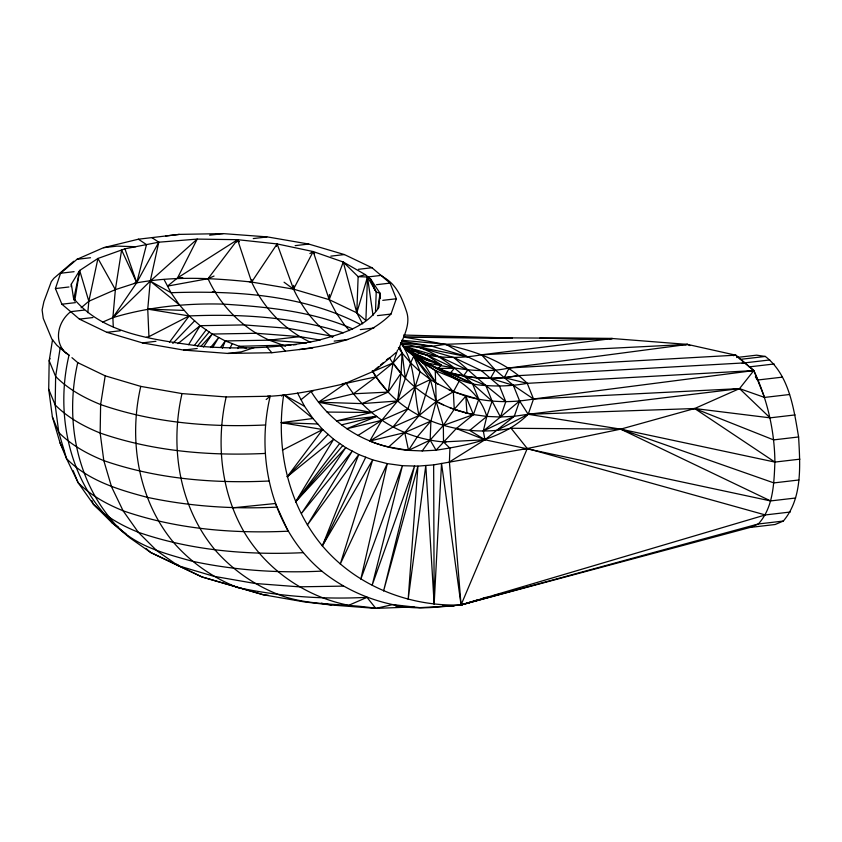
<?xml version="1.0" encoding="UTF-8"?>
<svg xmlns="http://www.w3.org/2000/svg" width="842" height="842" viewBox="0 0 842 842"><rect width="100%" height="100%" fill="white"/><g stroke="black" fill="none" stroke-linecap="round" stroke-linejoin="round"><path stroke-width="1.26" d="M414.064 606.914L375.806 608.387L331.653 605.03L304.562 601.956L263.304 594.757L202.006 576.959L150.739 552.52L129.352 537.512L111.807 522.598L93.315 504.147L78.106 482.666L66.529 458.616L60.077 442.966L52.372 416.864L48.71 389.278L49.183 360.808L52.562 339.568M736.613 357.503L756.611 355.166L765.325 356.45C789.438 375.079 793.764 408.854 798.605 436.966C800.121 465.079 802.721 498.106 783.334 521.051L758.337 523.977L750.18 527.418L461.058 604.945C438.471 606.924 414.948 610.471 392.73 604.598C366.807 599.072 342.431 587.79 321.781 571.108C271.84 529.229 255.431 458.174 270.187 396.235C306.183 394.035 340.736 383.931 375.942 376.911L393.067 362.934L402.139 352.998L399.718 346.978M310.709 342.378C284.607 330.148 263.672 308.151 251.653 282.059L251.747 279.502M332.632 337.442C315.592 325.191 302.446 308.046 293.532 289.143L293.669 285.385M329.401 294.479L329.201 299.657L336.179 312.877L344.588 325.075L349.451 330.59M375.5 311.414L376.227 292.058L370.733 279.218L365.365 274.65L343.283 262.03L313.192 251.558L277.134 243.927L237.581 239.686L197.207 239.096L158.791 242.201L124.932 248.811L97.946 258.452L79.674 270.482L71.349 284.07L71.117 286.648M789.564 394.509L764.568 397.424L753.811 370.564L527.25 383.342C513.599 385.783 499.685 386.583 485.845 385.489C463.753 384.973 444.997 373.29 426.252 362.902C453.554 367.849 481.403 374.385 509.168 367.954L735.719 355.177L753.811 370.564L739.529 388.615L694.671 408.528L620.67 429.146L527.271 448.512L433.651 464.879L417.937 466.131L402.434 465.7L387.299 463.616L372.701 459.879L358.797 454.533L345.736 447.639L333.653 439.271L322.686 429.525L312.95 418.495L304.541 406.297L283.701 394.656C275.629 447.544 287.659 504.316 322.37 545.869C356.219 585.969 409.033 606.861 461.058 604.945L758.337 523.977C773.482 507.41 773.987 483.287 774.903 462.079C774.587 430.441 767.209 399.213 753.811 370.564L735.719 355.177L687.588 344.42L612.376 338.526L404.023 337.2C447.134 344.199 494.885 351.219 527.25 383.342L533.523 398.992L528.197 414.285C503.811 438.345 468.689 445.176 436.03 450.207L430.157 440.071L430.904 421.084L436.198 401.55L435.251 370.606L405.833 349.135L424.126 363.881L437.619 371.722M490.097 596.662L461.058 604.945L449.407 461.963L449.933 448.218L443.513 441.913C404.213 438.703 366.765 416.843 346.073 383.047L342.284 383.752M281.481 396.024L283.701 394.656L312.95 418.495L281.207 422.663L322.686 429.525L287.196 476.74L333.653 439.271L295.584 501.821L345.736 447.639L301.478 513.42L352.261 451.091L307.372 525.008L358.797 454.533L322.37 545.869L372.701 459.879L340.284 564.035L387.299 463.616L360.818 579.17L402.434 465.7L372.196 585.095L414.559 466.036L383.573 591.01L417.937 466.131L408.17 599.346L425.799 465.5L434.156 604.019L441.534 463.416L461.058 604.945L765.304 514.946L790.301 512.02M374.879 290.132L370.733 279.218L380.068 293.321L378.889 307.456C365.06 328.306 339.315 334.369 316.687 340.726C278.734 348.304 239.886 349.356 201.375 346.43C156.98 339.768 104.145 335.411 73.549 298.3L71.349 284.07M87.81 312.698L88.831 301.247L97.946 258.452L115.375 289.627L112.881 317.634L113.27 326.812M377.763 308.825L380.068 293.321L376.227 292.058L367.491 276.997L358.134 276.66L343.283 262.03L329.201 299.657L356.798 312.814L365.881 320.497L367.491 276.997L381.068 275.408A27.986 23.923 -49.8 0 1 386.099 279.523M81.106 307.804L88.831 301.247L115.375 289.627L121.606 250L136.73 282.712L112.881 317.634L102.492 322.181M299.184 349.567C331.716 345.146 366.975 338.158 391.004 314.055L396.34 298.763L390.067 283.112L371.975 267.724L344.389 254.568L308.719 244.054L267.388 236.907L223.225 233.613L179.23 234.392L138.404 239.202L103.534 247.695L76.99 259.315L60.582 273.25L55.425 288.564L61.887 304.215L70.696 311.666A27.986 23.923 -49.8 0 0 69.023 355.177C53.793 418.927 71.738 493.601 125.974 533.807M71.938 357.661L77.748 362.639C65.402 416.295 75.012 476.13 110.849 519.072C130.299 544.89 162.769 552.994 192.355 561.267C234.855 570.371 278.407 573.286 321.781 571.108M77.748 362.639L105.197 375.837L100.619 404.57L100.156 433.041L103.808 460.627L111.512 486.729L123.09 510.778L138.288 532.26L156.791 550.71L178.188 565.719L213.752 576.275L255.01 583.474L299.152 586.832L343.178 586.116M105.197 375.837L140.761 386.394C128.405 440.05 138.014 499.885 173.852 542.816C191.197 562.635 213.079 577.886 237.57 587.516C280.07 596.62 323.623 599.536 366.996 597.357L375.806 608.387L392.73 604.598L419.821 607.671L454.364 605.724L442.66 606.072M266.188 399.529L270.187 396.235L226.161 396.95L182.019 393.593C169.674 447.249 179.283 507.094 215.12 550.026C232.466 569.834 254.337 585.095 278.828 594.715C309.867 606.503 343.515 602.956 375.806 608.387M226.161 396.95C216.005 442.229 220.699 491.318 244.054 531.902C266.588 569.897 305.478 596.746 348.714 605.314L366.996 597.357M74.706 301.131L79.674 270.482L88.831 301.247M799.9 459.164L774.903 462.079L620.67 429.146L511.073 428.262C467.489 436.935 419.169 424.831 388.162 392.109L393.067 362.934L397.582 349.988M73.601 299.847L79.674 270.482M151.918 237.623L158.791 242.201L150.244 281.133L147.75 309.14L148.929 336.663L146.434 337.274M301.057 399.687L311.077 391.498C328.327 419.327 356.787 439.619 388.699 446.955L404.76 432.599L419.074 415.527L430.399 379.531L413.801 356.061L400.792 343.304M401.655 344.21C430.22 345.82 452.238 365.502 472.488 383.636L478.761 399.287L473.425 414.59L456.301 428.557L436.03 450.207L422.189 450.933L408.528 450.365A167.947 143.719 -49.6 0 1 369.775 441.04L392.93 427.031L407.938 408.802L420.074 371.701L413.801 356.061L402.508 345.346M276.376 246.369L277.134 243.927L293.532 289.143L329.201 299.657L313.192 251.558L309.877 253.568M49.973 358.46L49.183 360.808L55.635 376.458L55.172 404.928L58.824 432.514L66.529 458.616C87.978 480.572 118.154 489.623 147.076 497.285C189.576 506.389 233.118 509.305 276.502 507.126M405.055 348.209L413.801 356.061L410.622 362.839L397.613 400.981L381.794 420.316L369.775 441.04L404.76 432.599L430.904 421.084L417.2 436.956L408.528 450.365L388.699 446.955M426.252 362.902L438.093 368.47L450.533 372.827L454.396 368.249L426.81 355.092L404.497 346.43L418.148 346.999L453.827 357.513L481.413 370.669L499.506 386.057L505.779 401.708L500.443 417L483.319 430.978L484.929 439.766L770.598 500.927L795.595 498.011M449.407 461.963L484.929 439.766L514.283 416.285L519.619 400.981L513.346 385.341L495.254 369.954L481.571 354.798C460.363 358.597 438.261 358.524 417.39 352.83M222.362 348.251L225.267 340.947L269.261 340.168L306.467 343.031M236.539 242.096L237.581 239.686L239.149 241.717M229.94 348.283L232.224 343.62M322.37 545.869L365.744 457.206M398.592 349.241C403.044 337.747 410.622 325.18 406.833 312.435C402.381 299.026 397.182 285.185 384.247 277.692M249.148 281.649L293.532 289.143L313.192 251.558L314.592 253.768M158.791 242.201L136.73 282.712L115.375 289.627M237.854 348.556L239.17 346.283L290.922 344.988M212.626 347.588L218.741 337.495L210.563 347.567M188.597 344.694L200.122 325.686L244.117 324.907L287.743 328.264L333.306 336.432M134.236 283.312C173.02 275.829 212.563 277.934 251.653 282.059L277.134 243.927M203.511 347.009L212.205 334.053L256.2 333.274L299.815 336.632L320.128 340.063M422.189 450.933L430.157 440.071L443.345 425.442L454.248 409.296L465.805 396.172C487.771 402.487 511.105 403.118 533.523 398.992L753.811 370.564L751.201 370.796M407.938 408.802L381.794 420.316L346.809 428.757L376.637 416.401L336.484 420.926L371.469 412.485L397.613 400.981L401.045 373.216L393.067 362.934L346.073 383.047L318.539 402.223L362.018 403.613L388.162 392.109L401.045 373.216L402.139 352.998L398.403 347.63M220.667 347.262L225.267 340.947L239.17 346.283L246.474 348.156M169.484 342.199L189.155 315.939C240.896 313.761 293.7 316.876 343.252 332.843M194.376 345.525L206.164 329.875M339.694 443.46L295.584 501.821L342.747 445.576M197.449 346.062L209.216 331.98M200.785 346.42L212.205 334.053L225.267 340.947M172.831 343.42L194.639 320.813M287.196 476.74L328.17 434.398M396.035 352.535L375.995 369.543M73.738 261.252L53.877 278.292L51.32 281.596L43.91 301.604L42.1 309.961L43.268 318.413L51.751 338.873L56.856 345.283L65.855 352.903M327.033 412.064L371.469 412.485L318.539 402.223L353.535 393.782L388.162 392.109L375.942 376.911L372.764 371.48L378.616 366.565M380.563 364.933L383.489 362.481M386.415 360.029L388.362 358.387M392.93 427.031L419.074 415.527L436.198 401.55L453.364 391.814L459.532 380.521L438.093 368.47L441.44 365.133L426.81 355.092L405.044 348.683M177.946 343.631L200.122 325.686L212.205 334.053M353.535 393.782L375.942 376.911M357.934 435.482L381.794 420.316M148.929 336.663L189.155 315.939L200.122 325.686M497.159 430.262L528.197 414.285L739.529 388.615L764.568 397.424M282.375 450.186L322.686 429.525M430.157 440.071L408.528 450.365L404.76 432.599M795.08 414.917L770.083 417.842L694.671 408.528L528.197 414.285L514.283 416.285L483.319 430.978L486.792 416.432L492.117 401.139L485.845 385.489L453.827 357.513M214.047 276.05L208.037 278.702L167.526 286.101L177.557 277.902L237.581 239.686L239.044 241.812M783.334 521.051L775.177 524.503L750.18 527.418M445.976 442.113A167.947 143.719 -49.6 0 1 443.513 441.913L443.345 425.442L473.425 414.59L486.792 416.432L500.443 417L514.283 416.285M254.305 347.588L241.349 351.861L227.835 353.44L183.693 350.083L142.424 342.883L106.871 332.327L79.422 319.129L70.696 311.666L84.211 310.088M311.077 391.498L313.466 390.73M477.414 599.967L461.058 604.945L527.271 448.512L511.073 428.262M482.445 598.441L486.213 597.294M492.623 595.947L498.938 594.147M365.365 274.65L358.134 276.66L356.798 312.814L362.607 323.833M341.652 424.842L376.637 416.401M318.539 402.223L321.012 401.708M733.119 355.587L735.719 355.177L733.108 355.492M798.879 479.982L773.872 482.908L620.67 429.146L528.197 414.285L519.619 400.981L500.443 417L492.117 401.139L472.488 383.636L450.533 372.827L463.447 375.942L476.804 377.795L490.454 378.363L495.254 369.954L467.668 356.787L418.148 346.999L431.988 346.283L445.902 344.283L612.376 338.526L481.571 354.798L687.588 344.42L689.914 345.588M769.756 359.955L744.76 362.87L518.209 375.648L504.295 377.648L490.454 378.363L513.346 385.341L533.523 398.992L739.529 388.615L770.083 417.842M352.63 328.906C312.098 311.172 267.156 306.898 223.414 304.12C186.071 303.109 148.739 306.867 112.881 317.634L150.244 281.133L197.207 239.096L177.557 277.902L182.819 277.807M523.366 449.039L527.271 448.512L765.304 514.946M609.766 338.842L612.376 338.526L539.617 338.2M692.061 408.854L694.671 408.528L773.609 439.892L798.605 436.966M684.978 344.736L687.588 344.42L509.168 367.954L504.295 377.648L527.25 383.342M742.149 363.186L744.76 362.87M751.201 370.88L753.811 370.564M165.653 235.981L179.23 234.392M209.647 235.202L223.225 233.613M103.534 247.695L117.049 246.117L135.72 246.706M253.263 238.56L266.84 236.97M76.99 259.315L90.504 257.736M295.142 245.643L308.719 244.054M60.582 273.25L74.096 271.671M330.822 256.147L344.389 254.568M55.425 288.564L68.949 286.985M358.408 269.314L371.975 267.724M61.887 304.215L75.401 302.636M79.422 319.129L92.936 317.55M376.49 284.701L390.067 283.112M106.871 332.327L120.385 330.748M382.773 300.341L396.34 298.763M142.424 342.883L155.949 341.305M377.437 315.645L391.004 314.055M183.693 350.083L197.207 348.504M360.313 329.622L373.88 328.033M334.169 341.126L347.735 339.537M227.835 353.44L271.85 352.724L312.75 347.988M740.328 359.366L765.325 356.45M749.18 366.891L774.177 363.976M782.439 377.132L757.432 380.047L755.369 376.763M408.517 606.661L403.655 607.229L395.866 606.629M251.653 282.059L237.581 239.686L208.037 278.702C220.341 305.625 242.285 327.875 269.261 340.168L299.815 336.632M232.476 507.852L275.429 503.505L288.08 531.186C232.476 533.786 175.946 529.102 123.09 510.778C106.418 503.969 90.852 495.506 78.106 482.666L73.138 470.636M362.018 403.613L397.613 400.981L414.738 387.004L430.399 379.531L438.187 384.236M293.5 344.82L296.089 344.641M443.513 441.913L484.929 439.766L469.657 430.409L486.792 416.432C475.025 377.153 431.02 371.364 403.971 346.925M360.323 324.391C302.457 294.447 235.013 290.574 171.021 292.711L150.244 281.133L179.42 304.899L189.155 315.939L147.75 309.14L184.293 310.414M265.609 424.968C210.005 427.578 153.476 422.884 100.619 404.57C83.947 397.761 68.381 389.299 55.635 376.458L60.214 347.725L63.15 350.209M265.135 453.438C209.532 456.048 153.002 451.354 100.156 433.041C83.484 426.231 67.918 417.769 55.172 404.928L48.71 389.278M268.798 481.024C213.194 483.634 156.665 478.94 103.808 460.627C87.147 453.817 71.57 445.355 58.824 432.514L52.372 416.864M303.278 552.668C247.674 555.267 191.145 550.584 138.288 532.26C121.627 525.461 106.06 516.988 93.315 504.147L91.82 500.537M454.396 368.249L438.093 368.47L472.488 383.636M404.023 337.2L511.01 338.063M403.623 335.042L512.315 338.052M267.64 396.161L270.187 396.235M281.207 422.663L317.813 424.01M401.792 340.263L445.902 344.283L467.668 356.787L431.988 346.283L401.539 341.126M212.405 291.637L215.015 291.932M400.897 342.726L431.988 346.283M268.472 595.336L263.304 594.757L202.006 576.959L150.739 552.52L145.898 548.374M140.761 386.394L182.019 393.593M321.339 603.23L331.653 605.03M464.795 412.506L473.425 414.59L465.805 396.172L448.628 389.593M285.596 346.125L269.261 340.168M473.425 414.59C439.166 407.844 407.633 387.583 389.341 357.566M174.568 563.761L178.241 564.803M404.497 346.43L440.166 356.945L467.763 370.101L463.447 375.942L485.845 385.489L505.779 401.708M478.761 399.287L453.364 391.814L435.967 382.889L413.801 356.061L408.402 351.44M408.928 350.483L412.622 351.598L408.991 350.483M406.686 349.64L412.664 351.588L405.939 349.198M434.661 362.755L441.44 365.133L409.654 351.23M455.006 378.942L459.532 380.521L435.251 370.606L453.364 391.814L454.248 409.296L466.952 413.033L465.805 396.172M450.102 407.844L458.395 410.749M456.301 428.557L484.929 439.766A167.947 143.719 -49.6 0 1 482.392 440.229M428.999 360.776L413.79 353.587M405.286 378.132L402.139 352.998L410.622 362.839L420.074 371.701L430.399 379.531L436.198 401.55L443.292 404.886M620.67 429.146L770.598 500.927M409.159 351.23L411.454 352.366M413.738 353.503L441.44 365.133L415.127 356.187L417.169 355.219L406.044 348.493M424.031 361.565L415.127 356.187L424.126 363.881L435.967 382.889M694.671 408.528L774.903 462.079M138.404 239.202L146.508 244.601L136.73 282.712L124.932 248.811M118.227 527.103L111.807 522.598L110.818 520.188M284.059 282.207L293.532 289.143M413.801 356.061L424.126 363.881M66.086 352.693L69.023 355.177M281.112 346.262L285.375 351.146M266.83 346.967L271.85 352.724M400.95 343.252C416.274 363.66 413.38 391.677 419.074 415.527M388.162 392.109L379.679 382.268L372.248 370.733L372.764 371.48M179.42 304.899L171.021 292.711L164.043 279.481M297.563 393.077L304.541 406.297M60.077 442.966L64.487 452.133M436.198 401.55L443.345 425.442M343.283 262.03L356.798 312.814L367.491 276.997L373.038 315.403M380.068 293.321L380.174 298.5M433.651 464.879L434.156 604.019M518.251 375.637A167.947 143.719 -49.6 0 1 450.533 372.827"/></g></svg>
